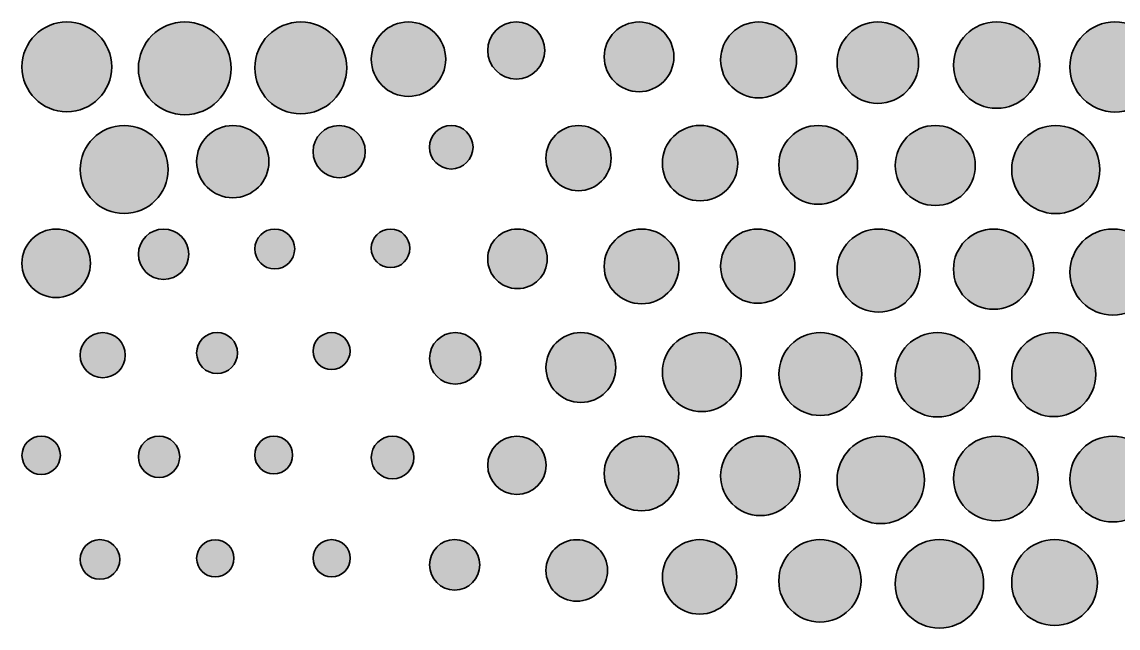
# Model space of a CAD drawing. Header units: inches. Extents: x 4.8 to 30.4, y 5.4 to 29.6.
# Drawn here: x 4.76 to 10.74, y 5.42 to 8.72 of the extents above; entities that cross this region are included whole.
import ezdxf

# ---------------------------------------------------------------- set-up
doc = ezdxf.new("R2010")
doc.units = ezdxf.units.IN
doc.header["$MEASUREMENT"] = 0
doc.layers.add('Layer 1', color=7, linetype='Continuous')

msp = doc.modelspace()

# ---------------------------------------------------------------- hatches: boundary and pattern name
at = {"layer": 'Layer 1'}
h = msp.add_hatch(color=7, dxfattribs=at)
h.dxf.hatch_style = 2
edge = h.paths.add_edge_path()
edge.add_spline(control_points=[(5.0085, 8.7222), (5.1437, 8.7222), (5.2532, 8.6126), (5.2532, 8.4775), (5.2532, 8.3423), (5.1437, 8.2327), (5.0085, 8.2327), (4.8734, 8.2327), (4.7638, 8.3423), (4.7638, 8.4775), (4.7638, 8.6126), (4.8734, 8.7222), (5.0085, 8.7222)], knot_values=[0, 0, 0, 0, 1, 1, 1, 2, 2, 2, 3, 3, 3, 4, 4, 4, 4], degree=3, periodic=1)
h = msp.add_hatch(color=7, dxfattribs=at)
h.dxf.hatch_style = 2
edge = h.paths.add_edge_path()
edge.add_spline(control_points=[(5.6516, 8.7222), (5.7912, 8.7222), (5.9044, 8.6089), (5.9044, 8.4694), (5.9044, 8.3298), (5.7912, 8.2166), (5.6516, 8.2166), (5.512, 8.2166), (5.3988, 8.3298), (5.3988, 8.4694), (5.3988, 8.6089), (5.512, 8.7222), (5.6516, 8.7222)], knot_values=[0, 0, 0, 0, 1, 1, 1, 2, 2, 2, 3, 3, 3, 4, 4, 4, 4], degree=3, periodic=1)
h = msp.add_hatch(color=7, dxfattribs=at)
h.dxf.hatch_style = 2
edge = h.paths.add_edge_path()
edge.add_spline(control_points=[(6.2842, 8.7224), (6.4225, 8.7224), (6.5347, 8.6102), (6.5347, 8.4718), (6.5347, 8.3335), (6.4225, 8.2212), (6.2842, 8.2212), (6.1458, 8.2212), (6.0336, 8.3335), (6.0336, 8.4718), (6.0336, 8.6102), (6.1458, 8.7224), (6.2842, 8.7224)], knot_values=[0, 0, 0, 0, 1, 1, 1, 2, 2, 2, 3, 3, 3, 4, 4, 4, 4], degree=3, periodic=1)
h = msp.add_hatch(color=7, dxfattribs=at)
h.dxf.hatch_style = 2
edge = h.paths.add_edge_path()
edge.add_spline(control_points=[(6.8715, 8.7224), (6.9836, 8.7224), (7.0745, 8.6315), (7.0745, 8.5194), (7.0745, 8.4073), (6.9836, 8.3165), (6.8715, 8.3165), (6.7594, 8.3165), (6.6686, 8.4073), (6.6686, 8.5194), (6.6686, 8.6315), (6.7594, 8.7224), (6.8715, 8.7224)], knot_values=[0, 0, 0, 0, 1, 1, 1, 2, 2, 2, 3, 3, 3, 4, 4, 4, 4], degree=3, periodic=1)
h = msp.add_hatch(color=7, dxfattribs=at)
h.dxf.hatch_style = 2
edge = h.paths.add_edge_path()
edge.add_spline(control_points=[(7.4593, 8.7222), (7.5451, 8.7222), (7.6147, 8.6526), (7.6147, 8.5667), (7.6147, 8.4809), (7.5451, 8.4113), (7.4593, 8.4113), (7.3734, 8.4113), (7.3038, 8.4809), (7.3038, 8.5667), (7.3038, 8.6526), (7.3734, 8.7222), (7.4593, 8.7222)], knot_values=[0, 0, 0, 0, 1, 1, 1, 2, 2, 2, 3, 3, 3, 4, 4, 4, 4], degree=3, periodic=1)
h = msp.add_hatch(color=7, dxfattribs=at)
h.dxf.hatch_style = 2
edge = h.paths.add_edge_path()
edge.add_spline(control_points=[(8.1288, 8.7222), (8.2338, 8.7222), (8.3189, 8.6371), (8.3189, 8.5321), (8.3189, 8.4271), (8.2338, 8.342), (8.1288, 8.342), (8.0238, 8.342), (7.9387, 8.4271), (7.9387, 8.5321), (7.9387, 8.6371), (8.0238, 8.7222), (8.1288, 8.7222)], knot_values=[0, 0, 0, 0, 1, 1, 1, 2, 2, 2, 3, 3, 3, 4, 4, 4, 4], degree=3, periodic=1)
h = msp.add_hatch(color=7, dxfattribs=at)
h.dxf.hatch_style = 2
edge = h.paths.add_edge_path()
edge.add_spline(control_points=[(8.7808, 8.7222), (8.8951, 8.7222), (8.9877, 8.6295), (8.9877, 8.5152), (8.9877, 8.4009), (8.8951, 8.3083), (8.7808, 8.3083), (8.6665, 8.3083), (8.5738, 8.4009), (8.5738, 8.5152), (8.5738, 8.6295), (8.6665, 8.7222), (8.7808, 8.7222)], knot_values=[0, 0, 0, 0, 1, 1, 1, 2, 2, 2, 3, 3, 3, 4, 4, 4, 4], degree=3, periodic=1)
h = msp.add_hatch(color=7, dxfattribs=at)
h.dxf.hatch_style = 2
edge = h.paths.add_edge_path()
edge.add_spline(control_points=[(9.4309, 8.7222), (9.5536, 8.7222), (9.6531, 8.6227), (9.6531, 8.5), (9.6531, 8.3774), (9.5536, 8.2779), (9.4309, 8.2779), (9.3083, 8.2779), (9.2088, 8.3774), (9.2088, 8.5), (9.2088, 8.6227), (9.3083, 8.7222), (9.4309, 8.7222)], knot_values=[0, 0, 0, 0, 1, 1, 1, 2, 2, 2, 3, 3, 3, 4, 4, 4, 4], degree=3, periodic=1)
h = msp.add_hatch(color=7, dxfattribs=at)
h.dxf.hatch_style = 2
edge = h.paths.add_edge_path()
edge.add_spline(control_points=[(10.079, 8.7224), (10.209, 8.7224), (10.3144, 8.617), (10.3144, 8.487), (10.3144, 8.357), (10.209, 8.2516), (10.079, 8.2516), (9.949, 8.2516), (9.8435, 8.357), (9.8435, 8.487), (9.8435, 8.617), (9.949, 8.7224), (10.079, 8.7224)], knot_values=[0, 0, 0, 0, 1, 1, 1, 2, 2, 2, 3, 3, 3, 4, 4, 4, 4], degree=3, periodic=1)
h = msp.add_hatch(color=7, dxfattribs=at)
h.dxf.hatch_style = 2
edge = h.paths.add_edge_path()
edge.add_spline(control_points=[(10.7242, 8.7222), (10.8597, 8.7222), (10.9696, 8.6123), (10.9696, 8.4767), (10.9696, 8.3413), (10.8597, 8.2314), (10.7242, 8.2314), (10.5887, 8.2314), (10.4788, 8.3413), (10.4788, 8.4767), (10.4788, 8.6123), (10.5887, 8.7222), (10.7242, 8.7222)], knot_values=[0, 0, 0, 0, 1, 1, 1, 2, 2, 2, 3, 3, 3, 4, 4, 4, 4], degree=3, periodic=1)
h = msp.add_hatch(color=7, dxfattribs=at)
h.dxf.hatch_style = 2
edge = h.paths.add_edge_path()
edge.add_spline(control_points=[(5.3211, 8.1579), (5.4536, 8.1579), (5.561, 8.0505), (5.561, 7.9179), (5.561, 7.7854), (5.4536, 7.678), (5.3211, 7.678), (5.1886, 7.678), (5.0811, 7.7854), (5.0811, 7.9179), (5.0811, 8.0505), (5.1886, 8.1579), (5.3211, 8.1579)], knot_values=[0, 0, 0, 0, 1, 1, 1, 2, 2, 2, 3, 3, 3, 4, 4, 4, 4], degree=3, periodic=1)
h = msp.add_hatch(color=7, dxfattribs=at)
h.dxf.hatch_style = 2
edge = h.paths.add_edge_path()
edge.add_spline(control_points=[(5.9134, 8.1577), (6.0223, 8.1577), (6.1105, 8.0695), (6.1105, 7.9607), (6.1105, 7.8518), (6.0223, 7.7635), (5.9134, 7.7635), (5.8045, 7.7635), (5.7163, 7.8518), (5.7163, 7.9607), (5.7163, 8.0695), (5.8045, 8.1577), (5.9134, 8.1577)], knot_values=[0, 0, 0, 0, 1, 1, 1, 2, 2, 2, 3, 3, 3, 4, 4, 4, 4], degree=3, periodic=1)
h = msp.add_hatch(color=7, dxfattribs=at)
h.dxf.hatch_style = 2
edge = h.paths.add_edge_path()
edge.add_spline(control_points=[(6.4934, 8.1579), (6.5719, 8.1579), (6.6356, 8.0943), (6.6356, 8.0157), (6.6356, 7.9371), (6.5719, 7.8734), (6.4934, 7.8734), (6.4148, 7.8734), (6.3511, 7.9371), (6.3511, 8.0157), (6.3511, 8.0943), (6.4148, 8.1579), (6.4934, 8.1579)], knot_values=[0, 0, 0, 0, 1, 1, 1, 2, 2, 2, 3, 3, 3, 4, 4, 4, 4], degree=3, periodic=1)
h = msp.add_hatch(color=7, dxfattribs=at)
h.dxf.hatch_style = 2
edge = h.paths.add_edge_path()
edge.add_spline(control_points=[(7.1047, 8.158), (7.1703, 8.158), (7.2234, 8.1049), (7.2234, 8.0393), (7.2234, 7.9738), (7.1703, 7.9206), (7.1047, 7.9206), (7.0392, 7.9206), (6.9861, 7.9738), (6.9861, 8.0393), (6.9861, 8.1049), (7.0392, 8.158), (7.1047, 8.158)], knot_values=[0, 0, 0, 0, 1, 1, 1, 2, 2, 2, 3, 3, 3, 4, 4, 4, 4], degree=3, periodic=1)
h = msp.add_hatch(color=7, dxfattribs=at)
h.dxf.hatch_style = 2
edge = h.paths.add_edge_path()
edge.add_spline(control_points=[(7.799, 8.1578), (7.8972, 8.1578), (7.9768, 8.0783), (7.9768, 7.9801), (7.9768, 7.8818), (7.8972, 7.8022), (7.799, 7.8022), (7.7008, 7.8022), (7.6212, 7.8818), (7.6212, 7.9801), (7.6212, 8.0783), (7.7008, 8.1578), (7.799, 8.1578)], knot_values=[0, 0, 0, 0, 1, 1, 1, 2, 2, 2, 3, 3, 3, 4, 4, 4, 4], degree=3, periodic=1)
h = msp.add_hatch(color=7, dxfattribs=at)
h.dxf.hatch_style = 2
edge = h.paths.add_edge_path()
edge.add_spline(control_points=[(8.4615, 8.158), (8.575, 8.158), (8.667, 8.066), (8.667, 7.9525), (8.667, 7.839), (8.575, 7.7471), (8.4615, 7.7471), (8.348, 7.7471), (8.256, 7.839), (8.256, 7.9525), (8.256, 8.066), (8.348, 8.158), (8.4615, 8.158)], knot_values=[0, 0, 0, 0, 1, 1, 1, 2, 2, 2, 3, 3, 3, 4, 4, 4, 4], degree=3, periodic=1)
h = msp.add_hatch(color=7, dxfattribs=at)
h.dxf.hatch_style = 2
edge = h.paths.add_edge_path()
edge.add_spline(control_points=[(9.106, 8.1578), (9.2247, 8.1578), (9.3209, 8.0617), (9.3209, 7.943), (9.3209, 7.8244), (9.2247, 7.7282), (9.106, 7.7282), (8.9874, 7.7282), (8.8912, 7.8244), (8.8912, 7.943), (8.8912, 8.0617), (8.9874, 8.1578), (9.106, 8.1578)], knot_values=[0, 0, 0, 0, 1, 1, 1, 2, 2, 2, 3, 3, 3, 4, 4, 4, 4], degree=3, periodic=1)
h = msp.add_hatch(color=7, dxfattribs=at)
h.dxf.hatch_style = 2
edge = h.paths.add_edge_path()
edge.add_spline(control_points=[(9.7442, 8.1578), (9.8646, 8.1578), (9.9622, 8.0602), (9.9622, 7.9398), (9.9622, 7.8194), (9.8646, 7.7218), (9.7442, 7.7218), (9.6238, 7.7218), (9.5262, 7.8194), (9.5262, 7.9398), (9.5262, 8.0602), (9.6238, 8.1578), (9.7442, 8.1578)], knot_values=[0, 0, 0, 0, 1, 1, 1, 2, 2, 2, 3, 3, 3, 4, 4, 4, 4], degree=3, periodic=1)
h = msp.add_hatch(color=7, dxfattribs=at)
h.dxf.hatch_style = 2
edge = h.paths.add_edge_path()
edge.add_spline(control_points=[(10.4014, 8.1578), (10.5341, 8.1578), (10.6417, 8.0503), (10.6417, 7.9176), (10.6417, 7.785), (10.5341, 7.6774), (10.4014, 7.6774), (10.2687, 7.6774), (10.1612, 7.785), (10.1612, 7.9176), (10.1612, 8.0503), (10.2687, 8.1578), (10.4014, 8.1578)], knot_values=[0, 0, 0, 0, 1, 1, 1, 2, 2, 2, 3, 3, 3, 4, 4, 4, 4], degree=3, periodic=1)
h = msp.add_hatch(color=7, dxfattribs=at)
h.dxf.hatch_style = 2
edge = h.paths.add_edge_path()
edge.add_spline(control_points=[(4.9503, 7.5935), (5.0534, 7.5935), (5.1371, 7.5099), (5.1371, 7.4068), (5.1371, 7.3037), (5.0534, 7.22), (4.9503, 7.22), (4.8472, 7.22), (4.7636, 7.3037), (4.7636, 7.4068), (4.7636, 7.5099), (4.8472, 7.5935), (4.9503, 7.5935)], knot_values=[0, 0, 0, 0, 1, 1, 1, 2, 2, 2, 3, 3, 3, 4, 4, 4, 4], degree=3, periodic=1)
h = msp.add_hatch(color=7, dxfattribs=at)
h.dxf.hatch_style = 2
edge = h.paths.add_edge_path()
edge.add_spline(control_points=[(5.5359, 7.5935), (5.6117, 7.5935), (5.6732, 7.532), (5.6732, 7.4562), (5.6732, 7.3804), (5.6117, 7.3189), (5.5359, 7.3189), (5.4601, 7.3189), (5.3986, 7.3804), (5.3986, 7.4562), (5.3986, 7.532), (5.4601, 7.5935), (5.5359, 7.5935)], knot_values=[0, 0, 0, 0, 1, 1, 1, 2, 2, 2, 3, 3, 3, 4, 4, 4, 4], degree=3, periodic=1)
h = msp.add_hatch(color=7, dxfattribs=at)
h.dxf.hatch_style = 2
edge = h.paths.add_edge_path()
edge.add_spline(control_points=[(6.1423, 7.5934), (6.2024, 7.5934), (6.251, 7.5448), (6.251, 7.4847), (6.251, 7.4247), (6.2024, 7.3761), (6.1423, 7.3761), (6.0823, 7.3761), (6.0337, 7.4247), (6.0337, 7.4847), (6.0337, 7.5448), (6.0823, 7.5934), (6.1423, 7.5934)], knot_values=[0, 0, 0, 0, 1, 1, 1, 2, 2, 2, 3, 3, 3, 4, 4, 4, 4], degree=3, periodic=1)
h = msp.add_hatch(color=7, dxfattribs=at)
h.dxf.hatch_style = 2
edge = h.paths.add_edge_path()
edge.add_spline(control_points=[(6.7738, 7.5935), (6.8319, 7.5935), (6.879, 7.5464), (6.879, 7.4883), (6.879, 7.4302), (6.8319, 7.383), (6.7738, 7.383), (6.7157, 7.383), (6.6686, 7.4302), (6.6686, 7.4883), (6.6686, 7.5464), (6.7157, 7.5935), (6.7738, 7.5935)], knot_values=[0, 0, 0, 0, 1, 1, 1, 2, 2, 2, 3, 3, 3, 4, 4, 4, 4], degree=3, periodic=1)
h = msp.add_hatch(color=7, dxfattribs=at)
h.dxf.hatch_style = 2
edge = h.paths.add_edge_path()
edge.add_spline(control_points=[(7.466, 7.5935), (7.5557, 7.5935), (7.6284, 7.5209), (7.6284, 7.4311), (7.6284, 7.3414), (7.5557, 7.2687), (7.466, 7.2687), (7.3763, 7.2687), (7.3036, 7.3414), (7.3036, 7.4311), (7.3036, 7.5209), (7.3763, 7.5935), (7.466, 7.5935)], knot_values=[0, 0, 0, 0, 1, 1, 1, 2, 2, 2, 3, 3, 3, 4, 4, 4, 4], degree=3, periodic=1)
h = msp.add_hatch(color=7, dxfattribs=at)
h.dxf.hatch_style = 2
edge = h.paths.add_edge_path()
edge.add_spline(control_points=[(8.1426, 7.5933), (8.2551, 7.5933), (8.3463, 7.502), (8.3463, 7.3895), (8.3463, 7.2769), (8.2551, 7.1858), (8.1426, 7.1858), (8.0301, 7.1858), (7.9388, 7.2769), (7.9388, 7.3895), (7.9388, 7.502), (8.0301, 7.5933), (8.1426, 7.5933)], knot_values=[0, 0, 0, 0, 1, 1, 1, 2, 2, 2, 3, 3, 3, 4, 4, 4, 4], degree=3, periodic=1)
h = msp.add_hatch(color=7, dxfattribs=at)
h.dxf.hatch_style = 2
edge = h.paths.add_edge_path()
edge.add_spline(control_points=[(8.7762, 7.5933), (8.888, 7.5933), (8.9786, 7.5027), (8.9786, 7.3909), (8.9786, 7.2791), (8.888, 7.1885), (8.7762, 7.1885), (8.6644, 7.1885), (8.5738, 7.2791), (8.5738, 7.3909), (8.5738, 7.5027), (8.6644, 7.5933), (8.7762, 7.5933)], knot_values=[0, 0, 0, 0, 1, 1, 1, 2, 2, 2, 3, 3, 3, 4, 4, 4, 4], degree=3, periodic=1)
h = msp.add_hatch(color=7, dxfattribs=at)
h.dxf.hatch_style = 2
edge = h.paths.add_edge_path()
edge.add_spline(control_points=[(9.4352, 7.5935), (9.5603, 7.5935), (9.6618, 7.4921), (9.6618, 7.3669), (9.6618, 7.2417), (9.5603, 7.1403), (9.4352, 7.1403), (9.31, 7.1403), (9.2085, 7.2417), (9.2085, 7.3669), (9.2085, 7.4921), (9.31, 7.5935), (9.4352, 7.5935)], knot_values=[0, 0, 0, 0, 1, 1, 1, 2, 2, 2, 3, 3, 3, 4, 4, 4, 4], degree=3, periodic=1)
h = msp.add_hatch(color=7, dxfattribs=at)
h.dxf.hatch_style = 2
edge = h.paths.add_edge_path()
edge.add_spline(control_points=[(10.0624, 7.5935), (10.1832, 7.5935), (10.2812, 7.4955), (10.2812, 7.3747), (10.2812, 7.2539), (10.1832, 7.1559), (10.0624, 7.1559), (9.9416, 7.1559), (9.8436, 7.2539), (9.8436, 7.3747), (9.8436, 7.4955), (9.9416, 7.5935), (10.0624, 7.5935)], knot_values=[0, 0, 0, 0, 1, 1, 1, 2, 2, 2, 3, 3, 3, 4, 4, 4, 4], degree=3, periodic=1)
h = msp.add_hatch(color=7, dxfattribs=at)
h.dxf.hatch_style = 2
edge = h.paths.add_edge_path()
edge.add_spline(control_points=[(10.7133, 7.5933), (10.8428, 7.5933), (10.9478, 7.4883), (10.9478, 7.3588), (10.9478, 7.2293), (10.8428, 7.1243), (10.7133, 7.1243), (10.5837, 7.1243), (10.4787, 7.2293), (10.4787, 7.3588), (10.4787, 7.4883), (10.5837, 7.5933), (10.7133, 7.5933)], knot_values=[0, 0, 0, 0, 1, 1, 1, 2, 2, 2, 3, 3, 3, 4, 4, 4, 4], degree=3, periodic=1)
h = msp.add_hatch(color=7, dxfattribs=at)
h.dxf.hatch_style = 2
edge = h.paths.add_edge_path()
edge.add_spline(control_points=[(5.2043, 7.0288), (5.2722, 7.0288), (5.3273, 6.9738), (5.3273, 6.9058), (5.3273, 6.8379), (5.2722, 6.7828), (5.2043, 6.7828), (5.1364, 6.7828), (5.0813, 6.8379), (5.0813, 6.9058), (5.0813, 6.9738), (5.1364, 7.0288), (5.2043, 7.0288)], knot_values=[0, 0, 0, 0, 1, 1, 1, 2, 2, 2, 3, 3, 3, 4, 4, 4, 4], degree=3, periodic=1)
h = msp.add_hatch(color=7, dxfattribs=at)
h.dxf.hatch_style = 2
edge = h.paths.add_edge_path()
edge.add_spline(control_points=[(5.8277, 7.029), (5.8893, 7.029), (5.9392, 6.9791), (5.9392, 6.9175), (5.9392, 6.8559), (5.8893, 6.8059), (5.8277, 6.8059), (5.7661, 6.8059), (5.7161, 6.8559), (5.7161, 6.9175), (5.7161, 6.9791), (5.7661, 7.029), (5.8277, 7.029)], knot_values=[0, 0, 0, 0, 1, 1, 1, 2, 2, 2, 3, 3, 3, 4, 4, 4, 4], degree=3, periodic=1)
h = msp.add_hatch(color=7, dxfattribs=at)
h.dxf.hatch_style = 2
edge = h.paths.add_edge_path()
edge.add_spline(control_points=[(6.4521, 7.0291), (6.5079, 7.0291), (6.5531, 6.9839), (6.5531, 6.9281), (6.5531, 6.8723), (6.5079, 6.827), (6.4521, 6.827), (6.3963, 6.827), (6.3511, 6.8723), (6.3511, 6.9281), (6.3511, 6.9839), (6.3963, 7.0291), (6.4521, 7.0291)], knot_values=[0, 0, 0, 0, 1, 1, 1, 2, 2, 2, 3, 3, 3, 4, 4, 4, 4], degree=3, periodic=1)
h = msp.add_hatch(color=7, dxfattribs=at)
h.dxf.hatch_style = 2
edge = h.paths.add_edge_path()
edge.add_spline(control_points=[(7.1266, 7.0288), (7.2041, 7.0288), (7.2668, 6.966), (7.2668, 6.8885), (7.2668, 6.8111), (7.2041, 6.7483), (7.1266, 6.7483), (7.0491, 6.7483), (6.9863, 6.8111), (6.9863, 6.8885), (6.9863, 6.966), (7.0491, 7.0288), (7.1266, 7.0288)], knot_values=[0, 0, 0, 0, 1, 1, 1, 2, 2, 2, 3, 3, 3, 4, 4, 4, 4], degree=3, periodic=1)
h = msp.add_hatch(color=7, dxfattribs=at)
h.dxf.hatch_style = 2
edge = h.paths.add_edge_path()
edge.add_spline(control_points=[(7.8117, 7.0288), (7.9168, 7.0288), (8.0021, 6.9436), (8.0021, 6.8384), (8.0021, 6.7333), (7.9168, 6.6481), (7.8117, 6.6481), (7.7065, 6.6481), (7.6213, 6.7333), (7.6213, 6.8384), (7.6213, 6.9436), (7.7065, 7.0288), (7.8117, 7.0288)], knot_values=[0, 0, 0, 0, 1, 1, 1, 2, 2, 2, 3, 3, 3, 4, 4, 4, 4], degree=3, periodic=1)
h = msp.add_hatch(color=7, dxfattribs=at)
h.dxf.hatch_style = 2
edge = h.paths.add_edge_path()
edge.add_spline(control_points=[(8.4714, 7.029), (8.5902, 7.029), (8.6866, 6.9326), (8.6866, 6.8138), (8.6866, 6.6949), (8.5902, 6.5985), (8.4714, 6.5985), (8.3525, 6.5985), (8.2562, 6.6949), (8.2562, 6.8138), (8.2562, 6.9326), (8.3525, 7.029), (8.4714, 7.029)], knot_values=[0, 0, 0, 0, 1, 1, 1, 2, 2, 2, 3, 3, 3, 4, 4, 4, 4], degree=3, periodic=1)
h = msp.add_hatch(color=7, dxfattribs=at)
h.dxf.hatch_style = 2
edge = h.paths.add_edge_path()
edge.add_spline(control_points=[(9.1173, 7.029), (9.2422, 7.029), (9.3434, 6.9277), (9.3434, 6.8028), (9.3434, 6.678), (9.2422, 6.5768), (9.1173, 6.5768), (8.9924, 6.5768), (8.8912, 6.678), (8.8912, 6.8028), (8.8912, 6.9277), (8.9924, 7.029), (9.1173, 7.029)], knot_values=[0, 0, 0, 0, 1, 1, 1, 2, 2, 2, 3, 3, 3, 4, 4, 4, 4], degree=3, periodic=1)
h = msp.add_hatch(color=7, dxfattribs=at)
h.dxf.hatch_style = 2
edge = h.paths.add_edge_path()
edge.add_spline(control_points=[(9.7562, 7.029), (9.8832, 7.029), (9.9862, 6.926), (9.9862, 6.799), (9.9862, 6.6719), (9.8832, 6.5689), (9.7562, 6.5689), (9.6292, 6.5689), (9.5262, 6.6719), (9.5262, 6.799), (9.5262, 6.926), (9.6292, 7.029), (9.7562, 7.029)], knot_values=[0, 0, 0, 0, 1, 1, 1, 2, 2, 2, 3, 3, 3, 4, 4, 4, 4], degree=3, periodic=1)
h = msp.add_hatch(color=7, dxfattribs=at)
h.dxf.hatch_style = 2
edge = h.paths.add_edge_path()
edge.add_spline(control_points=[(10.3901, 7.0291), (10.5167, 7.0291), (10.6192, 6.9265), (10.6192, 6.8), (10.6192, 6.6735), (10.5167, 6.571), (10.3901, 6.571), (10.2636, 6.571), (10.1611, 6.6735), (10.1611, 6.8), (10.1611, 6.9265), (10.2636, 7.0291), (10.3901, 7.0291)], knot_values=[0, 0, 0, 0, 1, 1, 1, 2, 2, 2, 3, 3, 3, 4, 4, 4, 4], degree=3, periodic=1)
h = msp.add_hatch(color=7, dxfattribs=at)
h.dxf.hatch_style = 2
edge = h.paths.add_edge_path()
edge.add_spline(control_points=[(4.8685, 6.4645), (4.9263, 6.4645), (4.9733, 6.4176), (4.9733, 6.3597), (4.9733, 6.3018), (4.9263, 6.2549), (4.8685, 6.2549), (4.8106, 6.2549), (4.7637, 6.3018), (4.7637, 6.3597), (4.7637, 6.4176), (4.8106, 6.4645), (4.8685, 6.4645)], knot_values=[0, 0, 0, 0, 1, 1, 1, 2, 2, 2, 3, 3, 3, 4, 4, 4, 4], degree=3, periodic=1)
h = msp.add_hatch(color=7, dxfattribs=at)
h.dxf.hatch_style = 2
edge = h.paths.add_edge_path()
edge.add_spline(control_points=[(5.5112, 6.4646), (5.5734, 6.4646), (5.6239, 6.4141), (5.6239, 6.352), (5.6239, 6.2898), (5.5734, 6.2393), (5.5112, 6.2393), (5.449, 6.2393), (5.3986, 6.2898), (5.3986, 6.352), (5.3986, 6.4141), (5.449, 6.4646), (5.5112, 6.4646)], knot_values=[0, 0, 0, 0, 1, 1, 1, 2, 2, 2, 3, 3, 3, 4, 4, 4, 4], degree=3, periodic=1)
h = msp.add_hatch(color=7, dxfattribs=at)
h.dxf.hatch_style = 2
edge = h.paths.add_edge_path()
edge.add_spline(control_points=[(6.1367, 6.4647), (6.1937, 6.4647), (6.2399, 6.4185), (6.2399, 6.3615), (6.2399, 6.3045), (6.1937, 6.2584), (6.1367, 6.2584), (6.0797, 6.2584), (6.0335, 6.3045), (6.0335, 6.3615), (6.0335, 6.4185), (6.0797, 6.4647), (6.1367, 6.4647)], knot_values=[0, 0, 0, 0, 1, 1, 1, 2, 2, 2, 3, 3, 3, 4, 4, 4, 4], degree=3, periodic=1)
h = msp.add_hatch(color=7, dxfattribs=at)
h.dxf.hatch_style = 2
edge = h.paths.add_edge_path()
edge.add_spline(control_points=[(6.7851, 6.4644), (6.8493, 6.4644), (6.9014, 6.4123), (6.9014, 6.3481), (6.9014, 6.2839), (6.8493, 6.2318), (6.7851, 6.2318), (6.7209, 6.2318), (6.6688, 6.2839), (6.6688, 6.3481), (6.6688, 6.4123), (6.7209, 6.4644), (6.7851, 6.4644)], knot_values=[0, 0, 0, 0, 1, 1, 1, 2, 2, 2, 3, 3, 3, 4, 4, 4, 4], degree=3, periodic=1)
h = msp.add_hatch(color=7, dxfattribs=at)
h.dxf.hatch_style = 2
edge = h.paths.add_edge_path()
edge.add_spline(control_points=[(7.4628, 6.4644), (7.5506, 6.4644), (7.6218, 6.3933), (7.6218, 6.3054), (7.6218, 6.2176), (7.5506, 6.1463), (7.4628, 6.1463), (7.375, 6.1463), (7.3037, 6.2176), (7.3037, 6.3054), (7.3037, 6.3933), (7.375, 6.4644), (7.4628, 6.4644)], knot_values=[0, 0, 0, 0, 1, 1, 1, 2, 2, 2, 3, 3, 3, 4, 4, 4, 4], degree=3, periodic=1)
h = msp.add_hatch(color=7, dxfattribs=at)
h.dxf.hatch_style = 2
edge = h.paths.add_edge_path()
edge.add_spline(control_points=[(8.1422, 6.4644), (8.2546, 6.4644), (8.3456, 6.3733), (8.3456, 6.261), (8.3456, 6.1487), (8.2546, 6.0576), (8.1422, 6.0576), (8.0299, 6.0576), (7.9389, 6.1487), (7.9389, 6.261), (7.9389, 6.3733), (8.0299, 6.4644), (8.1422, 6.4644)], knot_values=[0, 0, 0, 0, 1, 1, 1, 2, 2, 2, 3, 3, 3, 4, 4, 4, 4], degree=3, periodic=1)
h = msp.add_hatch(color=7, dxfattribs=at)
h.dxf.hatch_style = 2
edge = h.paths.add_edge_path()
edge.add_spline(control_points=[(8.7903, 6.4647), (8.91, 6.4647), (9.007, 6.3676), (9.007, 6.2479), (9.007, 6.1282), (8.91, 6.0312), (8.7903, 6.0312), (8.6706, 6.0312), (8.5736, 6.1282), (8.5736, 6.2479), (8.5736, 6.3676), (8.6706, 6.4647), (8.7903, 6.4647)], knot_values=[0, 0, 0, 0, 1, 1, 1, 2, 2, 2, 3, 3, 3, 4, 4, 4, 4], degree=3, periodic=1)
h = msp.add_hatch(color=7, dxfattribs=at)
h.dxf.hatch_style = 2
edge = h.paths.add_edge_path()
edge.add_spline(control_points=[(9.4472, 6.4644), (9.5788, 6.4644), (9.6855, 6.3576), (9.6855, 6.226), (9.6855, 6.0944), (9.5788, 5.9877), (9.4472, 5.9877), (9.3155, 5.9877), (9.2088, 6.0944), (9.2088, 6.226), (9.2088, 6.3576), (9.3155, 6.4644), (9.4472, 6.4644)], knot_values=[0, 0, 0, 0, 1, 1, 1, 2, 2, 2, 3, 3, 3, 4, 4, 4, 4], degree=3, periodic=1)
h = msp.add_hatch(color=7, dxfattribs=at)
h.dxf.hatch_style = 2
edge = h.paths.add_edge_path()
edge.add_spline(control_points=[(10.0744, 6.4644), (10.2018, 6.4644), (10.305, 6.3612), (10.305, 6.2338), (10.305, 6.1064), (10.2018, 6.0031), (10.0744, 6.0031), (9.947, 6.0031), (9.8438, 6.1064), (9.8438, 6.2338), (9.8438, 6.3612), (9.947, 6.4644), (10.0744, 6.4644)], knot_values=[0, 0, 0, 0, 1, 1, 1, 2, 2, 2, 3, 3, 3, 4, 4, 4, 4], degree=3, periodic=1)
h = msp.add_hatch(color=7, dxfattribs=at)
h.dxf.hatch_style = 2
edge = h.paths.add_edge_path()
edge.add_spline(control_points=[(10.7126, 6.4645), (10.8418, 6.4645), (10.9465, 6.3598), (10.9465, 6.2306), (10.9465, 6.1015), (10.8418, 5.9967), (10.7126, 5.9967), (10.5834, 5.9967), (10.4787, 6.1015), (10.4787, 6.2306), (10.4787, 6.3598), (10.5834, 6.4645), (10.7126, 6.4645)], knot_values=[0, 0, 0, 0, 1, 1, 1, 2, 2, 2, 3, 3, 3, 4, 4, 4, 4], degree=3, periodic=1)
h = msp.add_hatch(color=7, dxfattribs=at)
h.dxf.hatch_style = 2
edge = h.paths.add_edge_path()
edge.add_spline(control_points=[(5.1891, 5.9001), (5.2488, 5.9001), (5.2971, 5.8518), (5.2971, 5.7921), (5.2971, 5.7325), (5.2488, 5.6841), (5.1891, 5.6841), (5.1295, 5.6841), (5.0812, 5.7325), (5.0812, 5.7921), (5.0812, 5.8518), (5.1295, 5.9001), (5.1891, 5.9001)], knot_values=[0, 0, 0, 0, 1, 1, 1, 2, 2, 2, 3, 3, 3, 4, 4, 4, 4], degree=3, periodic=1)
h = msp.add_hatch(color=7, dxfattribs=at)
h.dxf.hatch_style = 2
edge = h.paths.add_edge_path()
edge.add_spline(control_points=[(5.8178, 5.9), (5.8739, 5.9), (5.9193, 5.8545), (5.9193, 5.7984), (5.9193, 5.7424), (5.8739, 5.6969), (5.8178, 5.6969), (5.7617, 5.6969), (5.7163, 5.7424), (5.7163, 5.7984), (5.7163, 5.8545), (5.7617, 5.9), (5.8178, 5.9)], knot_values=[0, 0, 0, 0, 1, 1, 1, 2, 2, 2, 3, 3, 3, 4, 4, 4, 4], degree=3, periodic=1)
h = msp.add_hatch(color=7, dxfattribs=at)
h.dxf.hatch_style = 2
edge = h.paths.add_edge_path()
edge.add_spline(control_points=[(6.4524, 5.9001), (6.5084, 5.9001), (6.5538, 5.8548), (6.5538, 5.7989), (6.5538, 5.7428), (6.5084, 5.6975), (6.4524, 5.6975), (6.3965, 5.6975), (6.3511, 5.7428), (6.3511, 5.7989), (6.3511, 5.8548), (6.3965, 5.9001), (6.4524, 5.9001)], knot_values=[0, 0, 0, 0, 1, 1, 1, 2, 2, 2, 3, 3, 3, 4, 4, 4, 4], degree=3, periodic=1)
h = msp.add_hatch(color=7, dxfattribs=at)
h.dxf.hatch_style = 2
edge = h.paths.add_edge_path()
edge.add_spline(control_points=[(7.1234, 5.9001), (7.1992, 5.9001), (7.2606, 5.8386), (7.2606, 5.7628), (7.2606, 5.687), (7.1992, 5.6256), (7.1234, 5.6256), (7.0476, 5.6256), (6.9862, 5.687), (6.9862, 5.7628), (6.9862, 5.8386), (7.0476, 5.9001), (7.1234, 5.9001)], knot_values=[0, 0, 0, 0, 1, 1, 1, 2, 2, 2, 3, 3, 3, 4, 4, 4, 4], degree=3, periodic=1)
h = msp.add_hatch(color=7, dxfattribs=at)
h.dxf.hatch_style = 2
edge = h.paths.add_edge_path()
edge.add_spline(control_points=[(7.7891, 5.9), (7.8818, 5.9), (7.957, 5.8249), (7.957, 5.7322), (7.957, 5.6394), (7.8818, 5.5642), (7.7891, 5.5642), (7.6964, 5.5642), (7.6212, 5.6394), (7.6212, 5.7322), (7.6212, 5.8249), (7.6964, 5.9), (7.7891, 5.9)], knot_values=[0, 0, 0, 0, 1, 1, 1, 2, 2, 2, 3, 3, 3, 4, 4, 4, 4], degree=3, periodic=1)
h = msp.add_hatch(color=7, dxfattribs=at)
h.dxf.hatch_style = 2
edge = h.paths.add_edge_path()
edge.add_spline(control_points=[(8.459, 5.9001), (8.5711, 5.9001), (8.6619, 5.8093), (8.6619, 5.6972), (8.6619, 5.5852), (8.5711, 5.4943), (8.459, 5.4943), (8.347, 5.4943), (8.2562, 5.5852), (8.2562, 5.6972), (8.2562, 5.8093), (8.347, 5.9001), (8.459, 5.9001)], knot_values=[0, 0, 0, 0, 1, 1, 1, 2, 2, 2, 3, 3, 3, 4, 4, 4, 4], degree=3, periodic=1)
h = msp.add_hatch(color=7, dxfattribs=at)
h.dxf.hatch_style = 2
edge = h.paths.add_edge_path()
edge.add_spline(control_points=[(9.1156, 5.9002), (9.2396, 5.9002), (9.3401, 5.7997), (9.3401, 5.6757), (9.3401, 5.5517), (9.2396, 5.4512), (9.1156, 5.4512), (8.9915, 5.4512), (8.891, 5.5517), (8.891, 5.6757), (8.891, 5.7997), (8.9915, 5.9002), (9.1156, 5.9002)], knot_values=[0, 0, 0, 0, 1, 1, 1, 2, 2, 2, 3, 3, 3, 4, 4, 4, 4], degree=3, periodic=1)
h = msp.add_hatch(color=7, dxfattribs=at)
h.dxf.hatch_style = 2
edge = h.paths.add_edge_path()
edge.add_spline(control_points=[(9.7671, 5.9001), (9.9002, 5.9001), (10.0081, 5.7922), (10.0081, 5.6591), (10.0081, 5.526), (9.9002, 5.4182), (9.7671, 5.4182), (9.6341, 5.4182), (9.5262, 5.526), (9.5262, 5.6591), (9.5262, 5.7922), (9.6341, 5.9001), (9.7671, 5.9001)], knot_values=[0, 0, 0, 0, 1, 1, 1, 2, 2, 2, 3, 3, 3, 4, 4, 4, 4], degree=3, periodic=1)
h = msp.add_hatch(color=7, dxfattribs=at)
h.dxf.hatch_style = 2
edge = h.paths.add_edge_path()
edge.add_spline(control_points=[(10.3951, 5.9001), (10.5243, 5.9001), (10.6291, 5.7954), (10.6291, 5.6661), (10.6291, 5.537), (10.5243, 5.4322), (10.3951, 5.4322), (10.2659, 5.4322), (10.1611, 5.537), (10.1611, 5.6661), (10.1611, 5.7954), (10.2659, 5.9001), (10.3951, 5.9001)], knot_values=[0, 0, 0, 0, 1, 1, 1, 2, 2, 2, 3, 3, 3, 4, 4, 4, 4], degree=3, periodic=1)

# ---------------------------------------------------------------- linework, layer by layer
at = {"layer": 'Layer 1', "color": 7, "lineweight": 35}
for points in [[(5.0085, 8.7222), (5.1437, 8.7222), (5.2532, 8.6126), (5.2532, 8.4775), (5.2532, 8.3423), (5.1437, 8.2327), (5.0085, 8.2327), (4.8734, 8.2327), (4.7638, 8.3423), (4.7638, 8.4775), (4.7638, 8.6126), (4.8734, 8.7222), (5.0085, 8.7222)], [(5.6516, 8.7222), (5.7912, 8.7222), (5.9044, 8.6089), (5.9044, 8.4694), (5.9044, 8.3298), (5.7912, 8.2166), (5.6516, 8.2166), (5.512, 8.2166), (5.3988, 8.3298), (5.3988, 8.4694), (5.3988, 8.6089), (5.512, 8.7222), (5.6516, 8.7222)], [(6.2842, 8.7224), (6.4225, 8.7224), (6.5347, 8.6102), (6.5347, 8.4718), (6.5347, 8.3335), (6.4225, 8.2212), (6.2842, 8.2212), (6.1458, 8.2212), (6.0336, 8.3335), (6.0336, 8.4718), (6.0336, 8.6102), (6.1458, 8.7224), (6.2842, 8.7224)], [(6.8715, 8.7224), (6.9836, 8.7224), (7.0745, 8.6315), (7.0745, 8.5194), (7.0745, 8.4073), (6.9836, 8.3165), (6.8715, 8.3165), (6.7594, 8.3165), (6.6686, 8.4073), (6.6686, 8.5194), (6.6686, 8.6315), (6.7594, 8.7224), (6.8715, 8.7224)], [(7.4593, 8.7222), (7.5451, 8.7222), (7.6147, 8.6526), (7.6147, 8.5667), (7.6147, 8.4809), (7.5451, 8.4113), (7.4593, 8.4113), (7.3734, 8.4113), (7.3038, 8.4809), (7.3038, 8.5667), (7.3038, 8.6526), (7.3734, 8.7222), (7.4593, 8.7222)], [(8.1288, 8.7222), (8.2338, 8.7222), (8.3189, 8.6371), (8.3189, 8.5321), (8.3189, 8.4271), (8.2338, 8.342), (8.1288, 8.342), (8.0238, 8.342), (7.9387, 8.4271), (7.9387, 8.5321), (7.9387, 8.6371), (8.0238, 8.7222), (8.1288, 8.7222)], [(8.7808, 8.7222), (8.8951, 8.7222), (8.9877, 8.6295), (8.9877, 8.5152), (8.9877, 8.4009), (8.8951, 8.3083), (8.7808, 8.3083), (8.6665, 8.3083), (8.5738, 8.4009), (8.5738, 8.5152), (8.5738, 8.6295), (8.6665, 8.7222), (8.7808, 8.7222)], [(9.4309, 8.7222), (9.5536, 8.7222), (9.6531, 8.6227), (9.6531, 8.5), (9.6531, 8.3774), (9.5536, 8.2779), (9.4309, 8.2779), (9.3083, 8.2779), (9.2088, 8.3774), (9.2088, 8.5), (9.2088, 8.6227), (9.3083, 8.7222), (9.4309, 8.7222)], [(10.079, 8.7224), (10.209, 8.7224), (10.3144, 8.617), (10.3144, 8.487), (10.3144, 8.357), (10.209, 8.2516), (10.079, 8.2516), (9.949, 8.2516), (9.8435, 8.357), (9.8435, 8.487), (9.8435, 8.617), (9.949, 8.7224), (10.079, 8.7224)], [(10.7242, 8.7222), (10.8597, 8.7222), (10.9696, 8.6123), (10.9696, 8.4767), (10.9696, 8.3413), (10.8597, 8.2314), (10.7242, 8.2314), (10.5887, 8.2314), (10.4788, 8.3413), (10.4788, 8.4767), (10.4788, 8.6123), (10.5887, 8.7222), (10.7242, 8.7222)], [(5.3211, 8.1579), (5.4536, 8.1579), (5.561, 8.0505), (5.561, 7.9179), (5.561, 7.7854), (5.4536, 7.678), (5.3211, 7.678), (5.1886, 7.678), (5.0811, 7.7854), (5.0811, 7.9179), (5.0811, 8.0505), (5.1886, 8.1579), (5.3211, 8.1579)], [(5.9134, 8.1577), (6.0223, 8.1577), (6.1105, 8.0695), (6.1105, 7.9607), (6.1105, 7.8518), (6.0223, 7.7635), (5.9134, 7.7635), (5.8045, 7.7635), (5.7163, 7.8518), (5.7163, 7.9607), (5.7163, 8.0695), (5.8045, 8.1577), (5.9134, 8.1577)], [(6.4934, 8.1579), (6.5719, 8.1579), (6.6356, 8.0943), (6.6356, 8.0157), (6.6356, 7.9371), (6.5719, 7.8734), (6.4934, 7.8734), (6.4148, 7.8734), (6.3511, 7.9371), (6.3511, 8.0157), (6.3511, 8.0943), (6.4148, 8.1579), (6.4934, 8.1579)], [(7.1047, 8.158), (7.1703, 8.158), (7.2234, 8.1049), (7.2234, 8.0393), (7.2234, 7.9738), (7.1703, 7.9206), (7.1047, 7.9206), (7.0392, 7.9206), (6.9861, 7.9738), (6.9861, 8.0393), (6.9861, 8.1049), (7.0392, 8.158), (7.1047, 8.158)], [(7.799, 8.1578), (7.8972, 8.1578), (7.9768, 8.0783), (7.9768, 7.9801), (7.9768, 7.8818), (7.8972, 7.8022), (7.799, 7.8022), (7.7008, 7.8022), (7.6212, 7.8818), (7.6212, 7.9801), (7.6212, 8.0783), (7.7008, 8.1578), (7.799, 8.1578)], [(8.4615, 8.158), (8.575, 8.158), (8.667, 8.066), (8.667, 7.9525), (8.667, 7.839), (8.575, 7.7471), (8.4615, 7.7471), (8.348, 7.7471), (8.256, 7.839), (8.256, 7.9525), (8.256, 8.066), (8.348, 8.158), (8.4615, 8.158)], [(9.106, 8.1578), (9.2247, 8.1578), (9.3209, 8.0617), (9.3209, 7.943), (9.3209, 7.8244), (9.2247, 7.7282), (9.106, 7.7282), (8.9874, 7.7282), (8.8912, 7.8244), (8.8912, 7.943), (8.8912, 8.0617), (8.9874, 8.1578), (9.106, 8.1578)], [(9.7442, 8.1578), (9.8646, 8.1578), (9.9622, 8.0602), (9.9622, 7.9398), (9.9622, 7.8194), (9.8646, 7.7218), (9.7442, 7.7218), (9.6238, 7.7218), (9.5262, 7.8194), (9.5262, 7.9398), (9.5262, 8.0602), (9.6238, 8.1578), (9.7442, 8.1578)], [(10.4014, 8.1578), (10.5341, 8.1578), (10.6417, 8.0503), (10.6417, 7.9176), (10.6417, 7.785), (10.5341, 7.6774), (10.4014, 7.6774), (10.2687, 7.6774), (10.1612, 7.785), (10.1612, 7.9176), (10.1612, 8.0503), (10.2687, 8.1578), (10.4014, 8.1578)], [(4.9503, 7.5935), (5.0534, 7.5935), (5.1371, 7.5099), (5.1371, 7.4068), (5.1371, 7.3037), (5.0534, 7.22), (4.9503, 7.22), (4.8472, 7.22), (4.7636, 7.3037), (4.7636, 7.4068), (4.7636, 7.5099), (4.8472, 7.5935), (4.9503, 7.5935)], [(5.5359, 7.5935), (5.6117, 7.5935), (5.6732, 7.532), (5.6732, 7.4562), (5.6732, 7.3804), (5.6117, 7.3189), (5.5359, 7.3189), (5.4601, 7.3189), (5.3986, 7.3804), (5.3986, 7.4562), (5.3986, 7.532), (5.4601, 7.5935), (5.5359, 7.5935)], [(6.1423, 7.5934), (6.2024, 7.5934), (6.251, 7.5448), (6.251, 7.4847), (6.251, 7.4247), (6.2024, 7.3761), (6.1423, 7.3761), (6.0823, 7.3761), (6.0337, 7.4247), (6.0337, 7.4847), (6.0337, 7.5448), (6.0823, 7.5934), (6.1423, 7.5934)], [(6.7738, 7.5935), (6.8319, 7.5935), (6.879, 7.5464), (6.879, 7.4883), (6.879, 7.4302), (6.8319, 7.383), (6.7738, 7.383), (6.7157, 7.383), (6.6686, 7.4302), (6.6686, 7.4883), (6.6686, 7.5464), (6.7157, 7.5935), (6.7738, 7.5935)], [(7.466, 7.5935), (7.5557, 7.5935), (7.6284, 7.5209), (7.6284, 7.4311), (7.6284, 7.3414), (7.5557, 7.2687), (7.466, 7.2687), (7.3763, 7.2687), (7.3036, 7.3414), (7.3036, 7.4311), (7.3036, 7.5209), (7.3763, 7.5935), (7.466, 7.5935)], [(8.1426, 7.5933), (8.2551, 7.5933), (8.3463, 7.502), (8.3463, 7.3895), (8.3463, 7.2769), (8.2551, 7.1858), (8.1426, 7.1858), (8.0301, 7.1858), (7.9388, 7.2769), (7.9388, 7.3895), (7.9388, 7.502), (8.0301, 7.5933), (8.1426, 7.5933)], [(8.7762, 7.5933), (8.888, 7.5933), (8.9786, 7.5027), (8.9786, 7.3909), (8.9786, 7.2791), (8.888, 7.1885), (8.7762, 7.1885), (8.6644, 7.1885), (8.5738, 7.2791), (8.5738, 7.3909), (8.5738, 7.5027), (8.6644, 7.5933), (8.7762, 7.5933)], [(9.4352, 7.5935), (9.5603, 7.5935), (9.6618, 7.4921), (9.6618, 7.3669), (9.6618, 7.2417), (9.5603, 7.1403), (9.4352, 7.1403), (9.31, 7.1403), (9.2085, 7.2417), (9.2085, 7.3669), (9.2085, 7.4921), (9.31, 7.5935), (9.4352, 7.5935)], [(10.0624, 7.5935), (10.1832, 7.5935), (10.2812, 7.4955), (10.2812, 7.3747), (10.2812, 7.2539), (10.1832, 7.1559), (10.0624, 7.1559), (9.9416, 7.1559), (9.8436, 7.2539), (9.8436, 7.3747), (9.8436, 7.4955), (9.9416, 7.5935), (10.0624, 7.5935)], [(10.7133, 7.5933), (10.8428, 7.5933), (10.9478, 7.4883), (10.9478, 7.3588), (10.9478, 7.2293), (10.8428, 7.1243), (10.7133, 7.1243), (10.5837, 7.1243), (10.4787, 7.2293), (10.4787, 7.3588), (10.4787, 7.4883), (10.5837, 7.5933), (10.7133, 7.5933)], [(5.2043, 7.0288), (5.2722, 7.0288), (5.3273, 6.9738), (5.3273, 6.9058), (5.3273, 6.8379), (5.2722, 6.7828), (5.2043, 6.7828), (5.1364, 6.7828), (5.0813, 6.8379), (5.0813, 6.9058), (5.0813, 6.9738), (5.1364, 7.0288), (5.2043, 7.0288)], [(5.8277, 7.029), (5.8893, 7.029), (5.9392, 6.9791), (5.9392, 6.9175), (5.9392, 6.8559), (5.8893, 6.8059), (5.8277, 6.8059), (5.7661, 6.8059), (5.7161, 6.8559), (5.7161, 6.9175), (5.7161, 6.9791), (5.7661, 7.029), (5.8277, 7.029)], [(6.4521, 7.0291), (6.5079, 7.0291), (6.5531, 6.9839), (6.5531, 6.9281), (6.5531, 6.8723), (6.5079, 6.827), (6.4521, 6.827), (6.3963, 6.827), (6.3511, 6.8723), (6.3511, 6.9281), (6.3511, 6.9839), (6.3963, 7.0291), (6.4521, 7.0291)], [(7.1266, 7.0288), (7.2041, 7.0288), (7.2668, 6.966), (7.2668, 6.8885), (7.2668, 6.8111), (7.2041, 6.7483), (7.1266, 6.7483), (7.0491, 6.7483), (6.9863, 6.8111), (6.9863, 6.8885), (6.9863, 6.966), (7.0491, 7.0288), (7.1266, 7.0288)], [(7.8117, 7.0288), (7.9168, 7.0288), (8.0021, 6.9436), (8.0021, 6.8384), (8.0021, 6.7333), (7.9168, 6.6481), (7.8117, 6.6481), (7.7065, 6.6481), (7.6213, 6.7333), (7.6213, 6.8384), (7.6213, 6.9436), (7.7065, 7.0288), (7.8117, 7.0288)], [(8.4714, 7.029), (8.5902, 7.029), (8.6866, 6.9326), (8.6866, 6.8138), (8.6866, 6.6949), (8.5902, 6.5985), (8.4714, 6.5985), (8.3525, 6.5985), (8.2562, 6.6949), (8.2562, 6.8138), (8.2562, 6.9326), (8.3525, 7.029), (8.4714, 7.029)], [(9.1173, 7.029), (9.2422, 7.029), (9.3434, 6.9277), (9.3434, 6.8028), (9.3434, 6.678), (9.2422, 6.5768), (9.1173, 6.5768), (8.9924, 6.5768), (8.8912, 6.678), (8.8912, 6.8028), (8.8912, 6.9277), (8.9924, 7.029), (9.1173, 7.029)], [(9.7562, 7.029), (9.8832, 7.029), (9.9862, 6.926), (9.9862, 6.799), (9.9862, 6.6719), (9.8832, 6.5689), (9.7562, 6.5689), (9.6292, 6.5689), (9.5262, 6.6719), (9.5262, 6.799), (9.5262, 6.926), (9.6292, 7.029), (9.7562, 7.029)], [(10.3901, 7.0291), (10.5167, 7.0291), (10.6192, 6.9265), (10.6192, 6.8), (10.6192, 6.6735), (10.5167, 6.571), (10.3901, 6.571), (10.2636, 6.571), (10.1611, 6.6735), (10.1611, 6.8), (10.1611, 6.9265), (10.2636, 7.0291), (10.3901, 7.0291)], [(4.8685, 6.4645), (4.9263, 6.4645), (4.9733, 6.4176), (4.9733, 6.3597), (4.9733, 6.3018), (4.9263, 6.2549), (4.8685, 6.2549), (4.8106, 6.2549), (4.7637, 6.3018), (4.7637, 6.3597), (4.7637, 6.4176), (4.8106, 6.4645), (4.8685, 6.4645)], [(5.5112, 6.4646), (5.5734, 6.4646), (5.6239, 6.4141), (5.6239, 6.352), (5.6239, 6.2898), (5.5734, 6.2393), (5.5112, 6.2393), (5.449, 6.2393), (5.3986, 6.2898), (5.3986, 6.352), (5.3986, 6.4141), (5.449, 6.4646), (5.5112, 6.4646)], [(6.1367, 6.4647), (6.1937, 6.4647), (6.2399, 6.4185), (6.2399, 6.3615), (6.2399, 6.3045), (6.1937, 6.2584), (6.1367, 6.2584), (6.0797, 6.2584), (6.0335, 6.3045), (6.0335, 6.3615), (6.0335, 6.4185), (6.0797, 6.4647), (6.1367, 6.4647)], [(6.7851, 6.4644), (6.8493, 6.4644), (6.9014, 6.4123), (6.9014, 6.3481), (6.9014, 6.2839), (6.8493, 6.2318), (6.7851, 6.2318), (6.7209, 6.2318), (6.6688, 6.2839), (6.6688, 6.3481), (6.6688, 6.4123), (6.7209, 6.4644), (6.7851, 6.4644)], [(7.4628, 6.4644), (7.5506, 6.4644), (7.6218, 6.3933), (7.6218, 6.3054), (7.6218, 6.2176), (7.5506, 6.1463), (7.4628, 6.1463), (7.375, 6.1463), (7.3037, 6.2176), (7.3037, 6.3054), (7.3037, 6.3933), (7.375, 6.4644), (7.4628, 6.4644)], [(8.1422, 6.4644), (8.2546, 6.4644), (8.3456, 6.3733), (8.3456, 6.261), (8.3456, 6.1487), (8.2546, 6.0576), (8.1422, 6.0576), (8.0299, 6.0576), (7.9389, 6.1487), (7.9389, 6.261), (7.9389, 6.3733), (8.0299, 6.4644), (8.1422, 6.4644)], [(8.7903, 6.4647), (8.91, 6.4647), (9.007, 6.3676), (9.007, 6.2479), (9.007, 6.1282), (8.91, 6.0312), (8.7903, 6.0312), (8.6706, 6.0312), (8.5736, 6.1282), (8.5736, 6.2479), (8.5736, 6.3676), (8.6706, 6.4647), (8.7903, 6.4647)], [(9.4472, 6.4644), (9.5788, 6.4644), (9.6855, 6.3576), (9.6855, 6.226), (9.6855, 6.0944), (9.5788, 5.9877), (9.4472, 5.9877), (9.3155, 5.9877), (9.2088, 6.0944), (9.2088, 6.226), (9.2088, 6.3576), (9.3155, 6.4644), (9.4472, 6.4644)], [(10.0744, 6.4644), (10.2018, 6.4644), (10.305, 6.3612), (10.305, 6.2338), (10.305, 6.1064), (10.2018, 6.0031), (10.0744, 6.0031), (9.947, 6.0031), (9.8438, 6.1064), (9.8438, 6.2338), (9.8438, 6.3612), (9.947, 6.4644), (10.0744, 6.4644)], [(10.7126, 6.4645), (10.8418, 6.4645), (10.9465, 6.3598), (10.9465, 6.2306), (10.9465, 6.1015), (10.8418, 5.9967), (10.7126, 5.9967), (10.5834, 5.9967), (10.4787, 6.1015), (10.4787, 6.2306), (10.4787, 6.3598), (10.5834, 6.4645), (10.7126, 6.4645)], [(5.1891, 5.9001), (5.2488, 5.9001), (5.2971, 5.8518), (5.2971, 5.7921), (5.2971, 5.7325), (5.2488, 5.6841), (5.1891, 5.6841), (5.1295, 5.6841), (5.0812, 5.7325), (5.0812, 5.7921), (5.0812, 5.8518), (5.1295, 5.9001), (5.1891, 5.9001)], [(5.8178, 5.9), (5.8739, 5.9), (5.9193, 5.8545), (5.9193, 5.7984), (5.9193, 5.7424), (5.8739, 5.6969), (5.8178, 5.6969), (5.7617, 5.6969), (5.7163, 5.7424), (5.7163, 5.7984), (5.7163, 5.8545), (5.7617, 5.9), (5.8178, 5.9)], [(6.4524, 5.9001), (6.5084, 5.9001), (6.5538, 5.8548), (6.5538, 5.7989), (6.5538, 5.7428), (6.5084, 5.6975), (6.4524, 5.6975), (6.3965, 5.6975), (6.3511, 5.7428), (6.3511, 5.7989), (6.3511, 5.8548), (6.3965, 5.9001), (6.4524, 5.9001)], [(7.1234, 5.9001), (7.1992, 5.9001), (7.2606, 5.8386), (7.2606, 5.7628), (7.2606, 5.687), (7.1992, 5.6256), (7.1234, 5.6256), (7.0476, 5.6256), (6.9862, 5.687), (6.9862, 5.7628), (6.9862, 5.8386), (7.0476, 5.9001), (7.1234, 5.9001)], [(7.7891, 5.9), (7.8818, 5.9), (7.957, 5.8249), (7.957, 5.7322), (7.957, 5.6394), (7.8818, 5.5642), (7.7891, 5.5642), (7.6964, 5.5642), (7.6212, 5.6394), (7.6212, 5.7322), (7.6212, 5.8249), (7.6964, 5.9), (7.7891, 5.9)], [(8.459, 5.9001), (8.5711, 5.9001), (8.6619, 5.8093), (8.6619, 5.6972), (8.6619, 5.5852), (8.5711, 5.4943), (8.459, 5.4943), (8.347, 5.4943), (8.2562, 5.5852), (8.2562, 5.6972), (8.2562, 5.8093), (8.347, 5.9001), (8.459, 5.9001)], [(9.1156, 5.9002), (9.2396, 5.9002), (9.3401, 5.7997), (9.3401, 5.6757), (9.3401, 5.5517), (9.2396, 5.4512), (9.1156, 5.4512), (8.9915, 5.4512), (8.891, 5.5517), (8.891, 5.6757), (8.891, 5.7997), (8.9915, 5.9002), (9.1156, 5.9002)], [(9.7671, 5.9001), (9.9002, 5.9001), (10.0081, 5.7922), (10.0081, 5.6591), (10.0081, 5.526), (9.9002, 5.4182), (9.7671, 5.4182), (9.6341, 5.4182), (9.5262, 5.526), (9.5262, 5.6591), (9.5262, 5.7922), (9.6341, 5.9001), (9.7671, 5.9001)], [(10.3951, 5.9001), (10.5243, 5.9001), (10.6291, 5.7954), (10.6291, 5.6661), (10.6291, 5.537), (10.5243, 5.4322), (10.3951, 5.4322), (10.2659, 5.4322), (10.1611, 5.537), (10.1611, 5.6661), (10.1611, 5.7954), (10.2659, 5.9001), (10.3951, 5.9001)]]:
    msp.add_open_spline(points, degree=3, knots=[0, 0, 0, 0, 1, 1, 1, 2, 2, 2, 3, 3, 3, 4, 4, 4, 4], dxfattribs=at)

doc.saveas('drawing.dxf')
